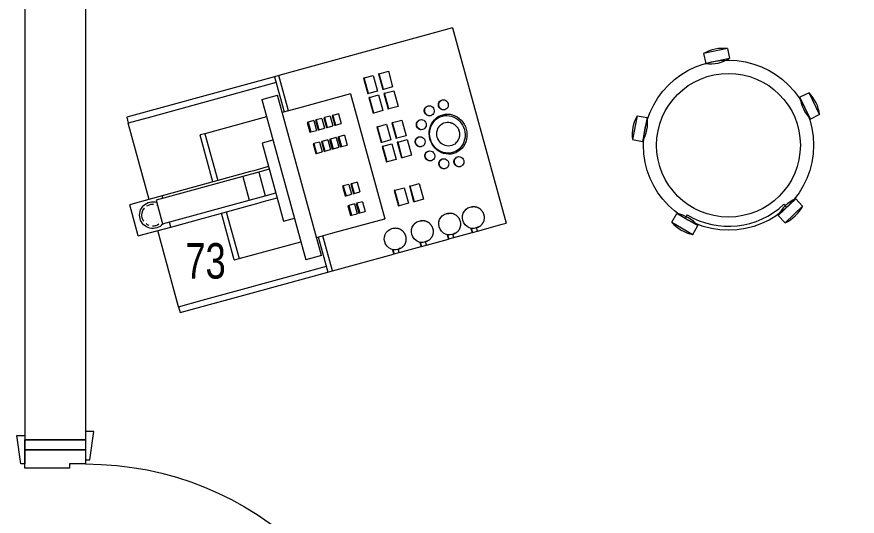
# Model space of a CAD drawing. Header units: metres. Extents: x -18745 to 220762, y -1579758 to -1356048.
# Drawn here: x 109260 to 111335, y -1443837 to -1442603 of the extents above; entities that cross this region are included whole.
import ezdxf

# ---------------------------------------------------------------- set-up
doc = ezdxf.new("R2010")
doc.units = ezdxf.units.M
doc.layers.get('0').update_dxf_attribs({"lineweight": 0})
for name, color, linetype, lineweight in [('A-100 - Copy$0$Medical Equipment and Furniture', 8, 'Continuous', 0), ('A-100 - Copy$0$Walls', 8, 'Continuous', 0), ('A-100 - Copy$0$Wooden Joinery', 8, 'Continuous', 0)]:
    doc.layers.add(name, color=color, linetype=linetype, lineweight=lineweight)
doc.styles.add('A-100 - Copy$0$X3G_ENTITY_257CFD', font='swisscl.ttf', dxfattribs={"height": 200})

# ---------------------------------------------------------------- blocks, each defined once
blk = doc.blocks.new('A-100 - Copy$0$HF10037B-P')
for p, q in [((0.2459, 0.134), (0.1859, 0.134)), ((0.1859, 0.134), (0.1859, 0.109)), ((0.2459, 0.134), (0.2459, 0.109)), ((0.2459, 0.109), (0.1859, 0.109)), ((0, 0), (-0.0142, -0.0583)), ((0, 0), (0.0243, -0.0059)), ((0.0243, -0.0059), (0.01, -0.0642)), ((0.4071, -0.0094), (0.431, -0.0018)), ((0.4071, -0.0094), (0.4255, -0.0665)), ((0.431, -0.0018), (0.4493, -0.0589)), ((0.4069, -0.0417), (0.4165, -0.0387)), ((-0.0142, -0.0583), (0.01, -0.0642)), ((0.4255, -0.0665), (0.4493, -0.0589)), ((0.0524, -0.2725), (0.0674, -0.2525)), ((0.0674, -0.2525), (0.1154, -0.2885)), ((0.3125, -0.2897), (0.362, -0.2558)), ((0.3267, -0.268), (0.3323, -0.2763)), ((0.3761, -0.2764), (0.362, -0.2558)), ((0.0524, -0.2725), (0.1004, -0.3085)), ((0.1004, -0.3085), (0.1154, -0.2885)), ((0.3266, -0.3103), (0.3125, -0.2897)), ((0.3266, -0.3103), (0.3761, -0.2764))]:
    blk.add_line(p, q)
for radius in [0.21, 0.1775]:
    blk.add_circle((0.2161, -0.1014), radius)
for centre, radius, start, end in [((0.2159, 0.0465), 0.0925, 71.0754, 108.9246), ((0.2159, 0.1965), 0.0925, 251.0754, 288.9246), ((0.0779, -0.0499), 0.0925, 147.3419, 185.1912), ((-0.0678, -0.0143), 0.0925, 327.3419, 5.1912), ((0.4996, -0.0113), 0.0925, 178.8412, 216.6904), ((0.3568, -0.057), 0.0925, 358.8412, 36.6904), ((0.2161, -0.1014), 0.2, 303.6037, 17.3657), ((0.0389, -0.3404), 0.0925, 34.1875, 72.0368), ((0.3867, -0.3449), 0.0925, 105.5121, 143.3614), ((0.1289, -0.2205), 0.0925, 214.1875, 252.0368), ((0.3019, -0.2212), 0.0925, 285.5121, 323.3614)]:
    blk.add_arc(centre, radius, start, end)
blk = doc.blocks.new('A-100 - Copy$0$ME15657-P')
for p, q in [((0.04, 0.8841), (-0.04, 0.8841)), ((-0.04, 0.8691), (-0.04, 0.8841)), ((0.04, 0.8841), (0.04, 0.8691)), ((-0.04, 0.8009), (-0.04, 0.8691)), ((0.04, 0.8691), (0.04, 0.8009)), ((-0.25, 0.6341), (-0.25, 0.8341)), ((-0.25, 0.8341), (-0.235, 0.8341)), ((-0.04, 0.8341), (-0.235, 0.8341)), ((-0.235, 0.7741), (-0.235, 0.8341)), ((0.235, 0.8341), (0.04, 0.8341)), ((0.235, 0.8341), (0.235, 0.7741)), ((0.235, 0.8341), (0.25, 0.8341)), ((0.25, 0.8341), (0.25, 0.6341)), ((-0.0335, 0.5963), (-0.0335, 0.8182)), ((-0.0335, 0.8182), (0.0275, 0.8182)), ((0.0275, 0.8182), (0.0275, 0.5963)), ((-0.04, 0.5746), (-0.04, 0.8009)), ((-0.0335, 0.8009), (-0.04, 0.8009)), ((0.04, 0.8009), (0.0275, 0.8009)), ((0.04, 0.8009), (0.04, 0.5746)), ((-0.235, 0.5052), (-0.235, 0.7741)), ((0.235, 0.7741), (0.235, 0.5052)), ((-0.04, 0.671), (-0.16, 0.671)), ((-0.16, 0.6707), (-0.16, 0.671)), ((-0.16, 0.6587), (-0.16, 0.6707)), ((0.16, 0.671), (0.04, 0.671)), ((0.16, 0.671), (0.16, 0.6707)), ((0.16, 0.6707), (0.16, 0.6587)), ((-0.16, 0.5007), (-0.16, 0.6587)), ((-0.16, 0.6587), (-0.04, 0.6587)), ((0.04, 0.6587), (0.16, 0.6587)), ((0.16, 0.6587), (0.16, 0.5007)), ((-0.25, 0.4559), (-0.25, 0.6341)), ((0.25, 0.6341), (0.25, 0.4559)), ((-0.0335, 0.5553), (-0.0335, 0.5963)), ((-0.0335, 0.5963), (0.0275, 0.5963)), ((0.0275, 0.5963), (0.0275, 0.5553)), ((-0.04, 0.5665), (-0.04, 0.5746)), ((-0.04, 0.5283), (-0.04, 0.5665)), ((0.04, 0.5746), (0.04, 0.5665)), ((0.04, 0.5665), (0.04, 0.5283)), ((-0.0335, 0.5283), (-0.0335, 0.5553)), ((-0.0335, 0.5553), (0.0275, 0.5553)), ((0.0275, 0.5553), (0.0275, 0.5283)), ((-0.1, 0.5007), (-0.1, 0.5283)), ((-0.1, 0.5283), (0.1, 0.5283)), ((0.1, 0.5283), (0.1, 0.5007)), ((-0.235, 0.4556), (-0.235, 0.5052)), ((-0.2039, 0.5007), (0.2061, 0.5007)), ((-0.2039, 0.5007), (-0.2039, 0.4607)), ((0.2061, 0.4607), (0.2061, 0.5007)), ((0.235, 0.5052), (0.235, 0.4556)), ((0.2061, 0.4607), (-0.2039, 0.4607)), ((-0.16, 0.4191), (-0.16, 0.4606)), ((0.16, 0.4606), (0.16, 0.4191)), ((-0.25, 0.4445), (-0.25, 0.4559)), ((-0.25, 0.4559), (-0.16, 0.4559)), ((-0.25, 0.0096), (-0.25, 0.4445)), ((-0.16, 0.4445), (-0.25, 0.4445)), ((0.16, 0.4559), (0.25, 0.4559)), ((0.25, 0.4445), (0.16, 0.4445)), ((0.25, 0.4559), (0.25, 0.4445)), ((0.25, 0.4445), (0.25, 0.2877)), ((-0.16, 0.2855), (-0.16, 0.4191)), ((0.16, 0.4191), (0.16, 0.2855)), ((-0.12, 0.4055), (-0.12, 0.4076)), ((-0.12, 0.4076), (-0.095, 0.4076)), ((-0.12, 0.391), (-0.12, 0.4055)), ((-0.12, 0.4055), (-0.095, 0.4055)), ((-0.095, 0.4076), (-0.095, 0.4055)), ((-0.095, 0.4055), (-0.095, 0.391)), ((-0.065, 0.4055), (-0.065, 0.4076)), ((-0.065, 0.4076), (-0.04, 0.4076)), ((-0.065, 0.391), (-0.065, 0.4055)), ((-0.065, 0.4055), (-0.04, 0.4055)), ((-0.04, 0.4076), (-0.04, 0.4055)), ((-0.04, 0.4055), (-0.04, 0.391)), ((-0.12, 0.391), (-0.095, 0.391)), ((-0.12, 0.3843), (-0.12, 0.3864)), ((-0.12, 0.3864), (-0.095, 0.3864)), ((-0.12, 0.3698), (-0.12, 0.3843)), ((-0.12, 0.3843), (-0.095, 0.3843)), ((-0.095, 0.3864), (-0.095, 0.3843)), ((-0.095, 0.3843), (-0.095, 0.3698)), ((-0.065, 0.391), (-0.04, 0.391)), ((-0.065, 0.3843), (-0.065, 0.3864)), ((-0.065, 0.3864), (-0.04, 0.3864)), ((-0.065, 0.3698), (-0.065, 0.3843)), ((-0.065, 0.3843), (-0.04, 0.3843)), ((-0.04, 0.3864), (-0.04, 0.3843)), ((-0.04, 0.3843), (-0.04, 0.3698)), ((-0.12, 0.3698), (-0.095, 0.3698)), ((-0.12, 0.3631), (-0.12, 0.3652)), ((-0.12, 0.3652), (-0.095, 0.3652)), ((-0.12, 0.3486), (-0.12, 0.3631)), ((-0.12, 0.3631), (-0.095, 0.3631)), ((-0.095, 0.3652), (-0.095, 0.3631)), ((-0.095, 0.3631), (-0.095, 0.3486)), ((-0.065, 0.3698), (-0.04, 0.3698)), ((-0.065, 0.3631), (-0.065, 0.3652)), ((-0.065, 0.3652), (-0.04, 0.3652)), ((-0.065, 0.3486), (-0.065, 0.3631)), ((-0.065, 0.3631), (-0.04, 0.3631)), ((-0.04, 0.3652), (-0.04, 0.3631)), ((-0.04, 0.3631), (-0.04, 0.3486)), ((0.055, 0.3631), (0.055, 0.3652)), ((0.055, 0.3652), (0.08, 0.3652)), ((0.055, 0.3486), (0.055, 0.3631)), ((0.055, 0.3631), (0.08, 0.3631)), ((0.08, 0.3652), (0.08, 0.3631)), ((0.08, 0.3631), (0.08, 0.3486)), ((0.105, 0.3631), (0.105, 0.3652)), ((0.105, 0.3652), (0.13, 0.3652)), ((0.105, 0.3486), (0.105, 0.3631)), ((0.105, 0.3631), (0.13, 0.3631)), ((0.13, 0.3652), (0.13, 0.3631)), ((0.13, 0.3631), (0.13, 0.3486)), ((-0.12, 0.3486), (-0.095, 0.3486)), ((-0.12, 0.3418), (-0.12, 0.344)), ((-0.12, 0.344), (-0.095, 0.344)), ((-0.12, 0.3274), (-0.12, 0.3418)), ((-0.12, 0.3418), (-0.095, 0.3418)), ((-0.095, 0.344), (-0.095, 0.3418)), ((-0.095, 0.3418), (-0.095, 0.3274)), ((-0.065, 0.3486), (-0.04, 0.3486)), ((-0.065, 0.3418), (-0.065, 0.344)), ((-0.065, 0.344), (-0.04, 0.344)), ((-0.065, 0.3274), (-0.065, 0.3418)), ((-0.065, 0.3418), (-0.04, 0.3418)), ((-0.04, 0.344), (-0.04, 0.3418)), ((-0.04, 0.3418), (-0.04, 0.3274)), ((0.055, 0.3486), (0.08, 0.3486)), ((0.055, 0.3418), (0.055, 0.344)), ((0.055, 0.344), (0.08, 0.344)), ((0.055, 0.3274), (0.055, 0.3418)), ((0.055, 0.3418), (0.08, 0.3418)), ((0.08, 0.344), (0.08, 0.3418)), ((0.08, 0.3418), (0.08, 0.3274)), ((0.105, 0.3486), (0.13, 0.3486)), ((0.105, 0.3418), (0.105, 0.344)), ((0.105, 0.344), (0.13, 0.344)), ((0.105, 0.3274), (0.105, 0.3418)), ((0.105, 0.3418), (0.13, 0.3418)), ((0.13, 0.344), (0.13, 0.3418)), ((0.13, 0.3418), (0.13, 0.3274)), ((-0.12, 0.3274), (-0.095, 0.3274)), ((-0.065, 0.3274), (-0.04, 0.3274)), ((0.055, 0.3274), (0.08, 0.3274)), ((0.105, 0.3274), (0.13, 0.3274)), ((-0.16, 0.2855), (0.16, 0.2855)), ((0.1882, 0.276), (0.1882, 0.2729)), ((0.2372, 0.2879), (0.2394, 0.2877)), ((0.2381, 0.2867), (0.2394, 0.2868)), ((0.2394, 0.2877), (0.25, 0.2877)), ((0.2394, 0.2868), (0.25, 0.2868)), ((0.25, 0.2737), (0.2406, 0.2737)), ((0.2418, 0.2729), (0.2418, 0.276)), ((0.25, 0.2876), (0.25, 0.2867)), ((0.25, 0.2868), (0.25, 0.2737)), ((0.25, 0.2737), (0.25, 0.2177)), ((-0.1888, 0.2448), (-0.1488, 0.2448)), ((-0.1888, 0.243), (-0.1888, 0.2448)), ((-0.1488, 0.243), (-0.1888, 0.243)), ((-0.1888, 0.243), (-0.1888, 0.2196)), ((-0.1488, 0.243), (-0.1488, 0.2448)), ((-0.1488, 0.2196), (-0.1488, 0.243)), ((-0.1388, 0.2448), (-0.0988, 0.2448)), ((-0.1388, 0.243), (-0.1388, 0.2448)), ((-0.0988, 0.243), (-0.1388, 0.243)), ((-0.1388, 0.243), (-0.1388, 0.2196)), ((-0.0988, 0.243), (-0.0988, 0.2448)), ((-0.0988, 0.2196), (-0.0988, 0.243)), ((-0.0638, 0.2448), (-0.0238, 0.2448)), ((-0.0638, 0.243), (-0.0638, 0.2448)), ((-0.0238, 0.243), (-0.0638, 0.243)), ((-0.0638, 0.243), (-0.0638, 0.2196)), ((-0.0238, 0.243), (-0.0238, 0.2448)), ((-0.0238, 0.2196), (-0.0238, 0.243)), ((-0.0138, 0.2448), (0.0262, 0.2448)), ((-0.0138, 0.243), (-0.0138, 0.2448)), ((0.0262, 0.243), (-0.0138, 0.243)), ((-0.0138, 0.243), (-0.0138, 0.2196)), ((0.0262, 0.243), (0.0262, 0.2448)), ((0.0262, 0.2196), (0.0262, 0.243)), ((0.0988, 0.2448), (0.1388, 0.2448)), ((0.0988, 0.243), (0.0988, 0.2448)), ((0.1388, 0.243), (0.0988, 0.243)), ((0.0988, 0.243), (0.0988, 0.2196)), ((0.1388, 0.243), (0.1388, 0.2448)), ((0.1388, 0.2196), (0.1388, 0.243)), ((-0.1888, 0.2196), (-0.1488, 0.2196)), ((-0.1388, 0.2196), (-0.0988, 0.2196)), ((-0.0638, 0.2196), (-0.0238, 0.2196)), ((-0.0138, 0.2196), (0.0262, 0.2196)), ((0.0988, 0.2196), (0.1388, 0.2196)), ((0.2375, 0.2178), (0.2394, 0.2177)), ((0.2385, 0.2167), (0.2394, 0.2168)), ((0.2394, 0.2177), (0.25, 0.2177)), ((0.2394, 0.2168), (0.25, 0.2168)), ((0.25, 0.2168), (0.25, 0.2037)), ((-0.1888, 0.206), (-0.1488, 0.206)), ((-0.1888, 0.2042), (-0.1888, 0.206)), ((-0.1488, 0.2042), (-0.1888, 0.2042)), ((-0.1888, 0.2042), (-0.1888, 0.1809)), ((-0.1488, 0.2042), (-0.1488, 0.206)), ((-0.1488, 0.1809), (-0.1488, 0.2042)), ((-0.1388, 0.206), (-0.0988, 0.206)), ((-0.1388, 0.2042), (-0.1388, 0.206)), ((-0.0988, 0.2042), (-0.1388, 0.2042)), ((-0.1388, 0.2042), (-0.1388, 0.1809)), ((-0.0988, 0.2042), (-0.0988, 0.206)), ((-0.0988, 0.1809), (-0.0988, 0.2042)), ((-0.0638, 0.206), (-0.0238, 0.206)), ((-0.0638, 0.2042), (-0.0638, 0.206)), ((-0.0238, 0.2042), (-0.0638, 0.2042)), ((-0.0638, 0.2042), (-0.0638, 0.1809)), ((-0.0238, 0.2042), (-0.0238, 0.206)), ((-0.0238, 0.1809), (-0.0238, 0.2042)), ((-0.0138, 0.206), (0.0262, 0.206)), ((-0.0138, 0.2042), (-0.0138, 0.206)), ((0.0262, 0.2042), (-0.0138, 0.2042)), ((-0.0138, 0.2042), (-0.0138, 0.1809)), ((0.0262, 0.2042), (0.0262, 0.206)), ((0.0262, 0.1809), (0.0262, 0.2042)), ((0.0988, 0.206), (0.1388, 0.206)), ((0.0988, 0.2042), (0.0988, 0.206)), ((0.1388, 0.2042), (0.0988, 0.2042)), ((0.0988, 0.2042), (0.0988, 0.1809)), ((0.1388, 0.2042), (0.1388, 0.206)), ((0.1388, 0.1809), (0.1388, 0.2042)), ((0.1882, 0.2064), (0.1882, 0.2033)), ((0.25, 0.2037), (0.2406, 0.2037)), ((0.2418, 0.2033), (0.2418, 0.2064)), ((0.25, 0.2037), (0.25, 0.1476)), ((-0.1888, 0.1809), (-0.1488, 0.1809)), ((-0.1388, 0.1809), (-0.0988, 0.1809)), ((-0.0638, 0.1809), (-0.0238, 0.1809)), ((-0.0138, 0.1809), (0.0262, 0.1809)), ((0.0988, 0.1809), (0.1388, 0.1809)), ((-0.0125, 0.1519), (-0.0125, 0.1509)), ((0.0125, 0.1509), (0.0125, 0.1519)), ((0.2376, 0.1478), (0.2394, 0.1476)), ((0.2385, 0.1467), (0.2394, 0.1467)), ((0.2394, 0.1476), (0.25, 0.1476)), ((0.2394, 0.1467), (0.25, 0.1467)), ((0.25, 0.1475), (0.25, 0.1466)), ((0.25, 0.1467), (0.25, 0.1336)), ((-0.0525, 0.1379), (-0.0525, 0.1369)), ((-0.0275, 0.1369), (-0.0275, 0.1379)), ((0.0275, 0.1379), (0.0275, 0.1369)), ((0.0525, 0.1369), (0.0525, 0.1379)), ((0.1882, 0.1365), (0.1882, 0.1333)), ((0.25, 0.1336), (0.2406, 0.1336)), ((0.2418, 0.1333), (0.2418, 0.1365)), ((0.25, 0.1336), (0.25, 0.087)), ((-0.0803, 0.1099), (-0.0803, 0.1089)), ((-0.0553, 0.1089), (-0.0553, 0.1099)), ((0.0553, 0.1099), (0.0553, 0.1089)), ((0.0803, 0.1089), (0.0803, 0.1099)), ((0.2376, 0.0872), (0.2394, 0.087)), ((0.2385, 0.0861), (0.2394, 0.0861)), ((0.2394, 0.087), (0.25, 0.087)), ((0.2394, 0.0861), (0.25, 0.0861)), ((0.25, 0.0869), (0.25, 0.086)), ((0.25, 0.0861), (0.25, 0.073)), ((-0.0853, 0.0726), (-0.0853, 0.0715)), ((-0.0603, 0.0715), (-0.0603, 0.0726)), ((0.0603, 0.0726), (0.0603, 0.0715)), ((0.0853, 0.0715), (0.0853, 0.0726)), ((0.1882, 0.0758), (0.1882, 0.0727)), ((0.25, 0.073), (0.2406, 0.073)), ((0.2418, 0.0727), (0.2418, 0.0758)), ((0.25, 0.073), (0.25, 0.0096)), ((-0.25, 0), (-0.25, 0.0096)), ((-0.25, 0), (0.25, 0)), ((0.25, 0.0096), (0.25, 0))]:
    blk.add_line(p, q)
at = {"flags": 128}
for points in [[(0.1882, 0.2729), (0.1883, 0.2718), (0.1883, 0.2708), (0.1884, 0.2698), (0.1886, 0.2688), (0.1888, 0.2678), (0.189, 0.2668), (0.1893, 0.2658), (0.1896, 0.2648), (0.19, 0.2638), (0.1904, 0.2629), (0.1909, 0.262), (0.1913, 0.261), (0.1919, 0.2602), (0.1924, 0.2593), (0.193, 0.2584), (0.1936, 0.2576), (0.1943, 0.2568), (0.195, 0.256), (0.1957, 0.2553), (0.1965, 0.2546), (0.1973, 0.2539), (0.1981, 0.2532), (0.1989, 0.2526), (0.1998, 0.252), (0.2007, 0.2515), (0.2016, 0.251), (0.2025, 0.2505), (0.2035, 0.25), (0.2044, 0.2496), (0.2054, 0.2492), (0.2064, 0.2489), (0.2074, 0.2486), (0.2084, 0.2483), (0.2095, 0.2481), (0.2105, 0.2479), (0.2116, 0.2478), (0.2126, 0.2477), (0.2137, 0.2476), (0.2147, 0.2476), (0.215, 0.2476)], [(0.215, 0.2476), (0.2161, 0.2476), (0.2171, 0.2476), (0.2182, 0.2477), (0.2192, 0.2479), (0.2203, 0.248), (0.2213, 0.2483), (0.2223, 0.2485), (0.2233, 0.2488), (0.2243, 0.2491), (0.2253, 0.2495), (0.2263, 0.2499), (0.2272, 0.2503), (0.2282, 0.2508), (0.2291, 0.2513), (0.23, 0.2519), (0.2308, 0.2525), (0.2317, 0.2531), (0.2325, 0.2537), (0.2333, 0.2544), (0.2341, 0.2551), (0.2348, 0.2558), (0.2355, 0.2566), (0.2362, 0.2574), (0.2368, 0.2582), (0.2374, 0.2591), (0.238, 0.2599), (0.2385, 0.2608), (0.239, 0.2617), (0.2395, 0.2626), (0.2399, 0.2636), (0.2403, 0.2645), (0.2406, 0.2655), (0.2409, 0.2665), (0.2411, 0.2675), (0.2414, 0.2685), (0.2415, 0.2695), (0.2416, 0.2705), (0.2417, 0.2716), (0.2418, 0.2726), (0.2418, 0.2729)], [(0.1882, 0.2033), (0.1883, 0.2023), (0.1883, 0.2012), (0.1884, 0.2002), (0.1886, 0.1992), (0.1888, 0.1982), (0.189, 0.1972), (0.1893, 0.1962), (0.1896, 0.1952), (0.19, 0.1943), (0.1904, 0.1933), (0.1909, 0.1924), (0.1913, 0.1915), (0.1919, 0.1906), (0.1924, 0.1897), (0.193, 0.1889), (0.1936, 0.188), (0.1943, 0.1872), (0.195, 0.1865), (0.1957, 0.1857), (0.1965, 0.185), (0.1973, 0.1843), (0.1981, 0.1837), (0.1989, 0.183), (0.1998, 0.1825), (0.2007, 0.1819), (0.2016, 0.1814), (0.2025, 0.1809), (0.2035, 0.1804), (0.2044, 0.18), (0.2054, 0.1797), (0.2064, 0.1793), (0.2074, 0.179), (0.2084, 0.1787), (0.2095, 0.1785), (0.2105, 0.1783), (0.2116, 0.1782), (0.2126, 0.1781), (0.2137, 0.178), (0.2147, 0.178), (0.215, 0.178)], [(0.215, 0.178), (0.2161, 0.178), (0.2171, 0.178), (0.2182, 0.1781), (0.2192, 0.1783), (0.2203, 0.1785), (0.2213, 0.1787), (0.2223, 0.1789), (0.2233, 0.1792), (0.2243, 0.1796), (0.2253, 0.1799), (0.2263, 0.1803), (0.2272, 0.1808), (0.2282, 0.1812), (0.2291, 0.1818), (0.23, 0.1823), (0.2308, 0.1829), (0.2317, 0.1835), (0.2325, 0.1841), (0.2333, 0.1848), (0.2341, 0.1855), (0.2348, 0.1863), (0.2355, 0.187), (0.2362, 0.1878), (0.2368, 0.1886), (0.2374, 0.1895), (0.238, 0.1903), (0.2385, 0.1912), (0.239, 0.1921), (0.2395, 0.1931), (0.2399, 0.194), (0.2403, 0.195), (0.2406, 0.1959), (0.2409, 0.1969), (0.2411, 0.1979), (0.2414, 0.1989), (0.2415, 0.1999), (0.2416, 0.201), (0.2417, 0.202), (0.2418, 0.203), (0.2418, 0.2033)], [(0.1882, 0.1333), (0.1883, 0.1323), (0.1883, 0.1313), (0.1884, 0.1303), (0.1886, 0.1292), (0.1888, 0.1282), (0.189, 0.1272), (0.1893, 0.1262), (0.1896, 0.1253), (0.19, 0.1243), (0.1904, 0.1234), (0.1909, 0.1224), (0.1913, 0.1215), (0.1919, 0.1206), (0.1924, 0.1198), (0.193, 0.1189), (0.1936, 0.1181), (0.1943, 0.1173), (0.195, 0.1165), (0.1957, 0.1158), (0.1965, 0.1151), (0.1973, 0.1144), (0.1981, 0.1137), (0.1989, 0.1131), (0.1998, 0.1125), (0.2007, 0.112), (0.2016, 0.1114), (0.2025, 0.1109), (0.2035, 0.1105), (0.2044, 0.1101), (0.2054, 0.1097), (0.2064, 0.1094), (0.2074, 0.1091), (0.2084, 0.1088), (0.2095, 0.1086), (0.2105, 0.1084), (0.2116, 0.1082), (0.2126, 0.1081), (0.2137, 0.1081), (0.2147, 0.108), (0.215, 0.108)], [(0.215, 0.108), (0.2161, 0.108), (0.2171, 0.1081), (0.2182, 0.1082), (0.2192, 0.1083), (0.2203, 0.1085), (0.2213, 0.1087), (0.2223, 0.109), (0.2233, 0.1093), (0.2243, 0.1096), (0.2253, 0.11), (0.2263, 0.1104), (0.2272, 0.1108), (0.2282, 0.1113), (0.2291, 0.1118), (0.23, 0.1124), (0.2308, 0.1129), (0.2317, 0.1135), (0.2325, 0.1142), (0.2333, 0.1149), (0.2341, 0.1156), (0.2348, 0.1163), (0.2355, 0.1171), (0.2362, 0.1179), (0.2368, 0.1187), (0.2374, 0.1195), (0.238, 0.1204), (0.2385, 0.1213), (0.239, 0.1222), (0.2395, 0.1231), (0.2399, 0.1241), (0.2403, 0.125), (0.2406, 0.126), (0.2409, 0.127), (0.2411, 0.128), (0.2414, 0.129), (0.2415, 0.13), (0.2416, 0.131), (0.2417, 0.132), (0.2418, 0.1331), (0.2418, 0.1333)], [(-0.0266, 0.0675), (-0.026, 0.0664), (-0.0253, 0.0654), (-0.0246, 0.0644), (-0.0239, 0.0634), (-0.0231, 0.0624), (-0.0224, 0.0615), (-0.0215, 0.0606), (-0.0207, 0.0598), (-0.0198, 0.0589), (-0.0189, 0.0582), (-0.018, 0.0575), (-0.017, 0.0568), (-0.016, 0.0561), (-0.015, 0.0555), (-0.014, 0.055), (-0.013, 0.0544), (-0.0119, 0.054), (-0.0109, 0.0535), (-0.0098, 0.0531), (-0.0087, 0.0528), (-0.0076, 0.0525), (-0.0065, 0.0522), (-0.0054, 0.052), (-0.0043, 0.0518), (-0.0032, 0.0517), (-0.0021, 0.0516), (-0.001, 0.0515), (0, 0.0515)], [(0, 0.0515), (0.0011, 0.0515), (0.0022, 0.0516), (0.0034, 0.0517), (0.0045, 0.0518), (0.0056, 0.052), (0.0067, 0.0522), (0.0078, 0.0525), (0.0089, 0.0528), (0.0099, 0.0532), (0.011, 0.0536), (0.0121, 0.054), (0.0131, 0.0545), (0.0141, 0.055), (0.0152, 0.0556), (0.0161, 0.0562), (0.0171, 0.0569), (0.0181, 0.0575), (0.019, 0.0583), (0.0199, 0.059), (0.0208, 0.0599), (0.0216, 0.0607), (0.0225, 0.0616), (0.0232, 0.0625), (0.024, 0.0635), (0.0247, 0.0645), (0.0254, 0.0655), (0.026, 0.0666), (0.0266, 0.0675)], [(0.1882, 0.0727), (0.1883, 0.0717), (0.1883, 0.0706), (0.1884, 0.0696), (0.1886, 0.0686), (0.1888, 0.0676), (0.189, 0.0666), (0.1893, 0.0656), (0.1896, 0.0646), (0.19, 0.0637), (0.1904, 0.0627), (0.1909, 0.0618), (0.1913, 0.0609), (0.1919, 0.06), (0.1924, 0.0591), (0.193, 0.0583), (0.1936, 0.0574), (0.1943, 0.0566), (0.195, 0.0559), (0.1957, 0.0551), (0.1965, 0.0544), (0.1973, 0.0537), (0.1981, 0.0531), (0.1989, 0.0525), (0.1998, 0.0519), (0.2007, 0.0513), (0.2016, 0.0508), (0.2025, 0.0503), (0.2035, 0.0499), (0.2044, 0.0494), (0.2054, 0.0491), (0.2064, 0.0487), (0.2074, 0.0484), (0.2084, 0.0482), (0.2095, 0.0479), (0.2105, 0.0477), (0.2116, 0.0476), (0.2126, 0.0475), (0.2137, 0.0474), (0.2147, 0.0474), (0.215, 0.0474)], [(0.215, 0.0474), (0.2161, 0.0474), (0.2171, 0.0475), (0.2182, 0.0476), (0.2192, 0.0477), (0.2203, 0.0479), (0.2213, 0.0481), (0.2223, 0.0483), (0.2233, 0.0486), (0.2243, 0.049), (0.2253, 0.0493), (0.2263, 0.0497), (0.2272, 0.0502), (0.2282, 0.0507), (0.2291, 0.0512), (0.23, 0.0517), (0.2308, 0.0523), (0.2317, 0.0529), (0.2325, 0.0536), (0.2333, 0.0542), (0.2341, 0.0549), (0.2348, 0.0557), (0.2355, 0.0564), (0.2362, 0.0572), (0.2368, 0.058), (0.2374, 0.0589), (0.238, 0.0597), (0.2385, 0.0606), (0.239, 0.0615), (0.2395, 0.0625), (0.2399, 0.0634), (0.2403, 0.0644), (0.2406, 0.0653), (0.2409, 0.0663), (0.2411, 0.0673), (0.2414, 0.0683), (0.2415, 0.0693), (0.2416, 0.0704), (0.2417, 0.0714), (0.2418, 0.0724), (0.2418, 0.0727)]]:
    blk.add_lwpolyline(points, dxfattribs=at)
for radius, start, end in [(0.033, 90, 212.0544), (0.0272, 90, 144), (0.0272, 126, 144), (0.033, 327.3076, 90), (0.0272, 72, 90), (0.0272, 36, 54), (0.0272, 162, 198), (0.0272, 180, 198), (0.0272, 0, 18), (0.0272, 342, 18), (0.0272, 216, 221.6097), (0.0272, 318.3903, 324), (0.0272, 318.3903, 324)]:
    blk.add_arc((0, 0.8355), radius, start, end)
for centre, major_axis, start_param, end_param in [((0.215, 0.276), (0.0268, 0), 1.570796, 3.401412), ((0.215, 0.276), (0.0268, 0), 5.969026, 7.853982), ((0.215, 0.2064), (0.0268, 0), 1.570796, 3.401412), ((0.215, 0.2064), (0.0268, 0), 5.969026, 7.853982), ((-0.04, 0.1379), (0.0125, 0), 1.570796, 3.141593), ((-0.04, 0.1369), (0.0125, 0), 1.570796, 4.712389), ((-0.04, 0.1379), (0.0125, 0), 0, 1.570796), ((-0.04, 0.1369), (0.0125, 0), 4.712389, 7.853982), ((0, 0.1519), (0.0125, 0), 1.570796, 3.141593), ((0, 0.1509), (0.0125, 0), 1.570796, 4.712389), ((0, 0.1519), (0.0125, 0), 0, 1.570796), ((0, 0.1509), (0.0125, 0), 4.712389, 7.853982), ((0.04, 0.1379), (0.0125, 0), 1.570796, 3.141593), ((0.04, 0.1369), (0.0125, 0), 1.570796, 4.712389), ((0.04, 0.1379), (0.0125, 0), 0, 1.570796), ((0.04, 0.1369), (0.0125, 0), 4.712389, 7.853982), ((0.215, 0.1365), (0.0268, 0), 1.570796, 3.401412), ((0.215, 0.1365), (0.0268, 0), 5.969026, 7.853982), ((0, 0.0797), (-0.0497, 0), 4.712389, 7.853982), ((0, 0.0815), (-0.0467, 0), 4.712389, 7.853982), ((0, 0.0797), (0.0497, 0), 4.712389, 7.853982), ((0, 0.0815), (0.0467, 0), 4.712389, 7.853982), ((-0.0678, 0.1099), (0.0125, 0), 1.570796, 3.141593), ((-0.0678, 0.1089), (0.0125, 0), 1.570796, 4.712389), ((-0.0678, 0.1099), (0.0125, 0), 0, 1.570796), ((-0.0678, 0.1089), (0.0125, 0), 4.712389, 7.853982), ((0, 0.0797), (0.0296, 0), 1.570796, 3.926991), ((0, 0.0797), (0.0296, 0), 5.497787, 7.853982), ((0.0678, 0.1099), (0.0125, 0), 1.570796, 3.141593), ((0.0678, 0.1089), (0.0125, 0), 1.570796, 4.712389), ((0.0678, 0.1099), (0.0125, 0), 0, 1.570796), ((0.0678, 0.1089), (-0.0125, 0), 1.570796, 4.712389), ((-0.0728, 0.0726), (0.0125, 0), 1.570796, 3.141593), ((-0.0728, 0.0715), (0.0125, 0), 1.570796, 4.712389), ((-0.0728, 0.0726), (0.0125, 0), 0, 1.570796), ((-0.0728, 0.0715), (0.0125, 0), 4.712389, 7.853982), ((0.0728, 0.0726), (0.0125, 0), 1.570796, 3.141593), ((0.0728, 0.0715), (0.0125, 0), 1.570796, 4.712389), ((0.0728, 0.0726), (0.0125, 0), 0, 1.570796), ((0.0728, 0.0715), (0.0125, 0), 4.712389, 7.853982), ((0.215, 0.0758), (0.0268, 0), 1.570796, 3.401412), ((0.215, 0.0758), (0.0268, 0), 5.969026, 7.853982), ((0, 0.0797), (0.0296, 0), 4.624442, 4.652361), ((0, 0.0797), (0.0296, 0), 4.672724, 4.712389), ((0, 0.0797), (0.0296, 0), 4.712389, 4.752054), ((0, 0.0797), (0.0296, 0), 4.772417, 4.800336)]:
    blk.add_ellipse(centre, major_axis=major_axis, ratio=0.93358, start_param=start_param, end_param=end_param)
blk = doc.blocks.new('A-100 - Copy$0$A$C72370EFE')
at = {"layer": 'A-100 - Copy$0$Wooden Joinery'}
for p, q in [((-0.01, -0.04), (-0.02, -0.04)), ((-0.01, -0.03), (-0.01, -0.07)), ((0, -0.03), (-0.01, -0.03)), ((0.04, -0.03), (0.05, -0.03)), ((0.05, -0.03), (0.05, -0.07)), ((0.05, -0.04), (0.06, -0.04)), ((-0.01, -0.06), (-0.02, -0.06)), ((0.05, -0.06), (0.06, -0.06)), ((-0.05, -0.07), (-0.05, -0.16)), ((-0.03, -0.07), (-0.03, -0.16)), ((0, -0.07), (-0.01, -0.07)), ((0.04, -0.07), (0.05, -0.07)), ((0.07, -0.07), (0.07, -0.16)), ((0.09, -0.07), (0.09, -0.16)), ((-0.01, -0.17), (-0.02, -0.17)), ((-0.01, -0.17), (-0.01, -0.19)), ((0.05, -0.17), (0.06, -0.17)), ((0.05, -0.17), (0.05, -0.19)), ((-0.01, -0.19), (-0.02, -0.19)), ((0.05, -0.19), (0.06, -0.19))]:
    blk.add_line(p, q, dxfattribs=at)
for centre, radius, start, end in [((-0.02, -0.07), 0.03, 90, 180), ((0.06, -0.07), 0.03, 0, 90), ((-0.02, -0.07), 0.01, 90, 180), ((0.06, -0.07), 0.01, 0, 90), ((-0.02, -0.16), 0.03, 180, 270), ((-0.02, -0.16), 0.01, 180, 270), ((0.06, -0.16), 0.01, 270, 0), ((0.06, -0.16), 0.03, 270, 0)]:
    blk.add_arc(centre, radius, start, end, dxfattribs=at)
blk = doc.blocks.new('A-100 - Copy$0$DR1')
at = {"layer": 'A-100 - Copy$0$Wooden Joinery', "elevation": 0}
for points in [[(1743552.9, 41731.9), (1743562.9, 41731.9), (1743572.9, 41801.9), (1743552.9, 41801.9)], [(1743402.9, 41721.9), (1743392.9, 41721.9), (1743382.9, 41791.9), (1743402.9, 41791.9)], [(1743552.9, 41681.9), (1744331.9, 41681.9), (1744331.9, 41721.9), (1743552.9, 41721.9)], [(1743402.9, 40941.9), (1743392.9, 40941.9), (1743382.9, 40871.9), (1743402.9, 40871.9)], [(1743552.9, 40931.9), (1743562.9, 40931.9), (1743572.9, 40861.9), (1743552.9, 40861.9)]]:
    blk.add_lwpolyline(points, close=True, dxfattribs=at)
for points in [[(1743552.9, 41756.9), (1743402.9, 41756.9), (1743402.9, 41781.9), (1743552.9, 41781.9), (1743552.9, 41756.9)], [(1743552.9, 41756.9), (1743552.9, 41721.9), (1743512.9, 41721.9), (1743512.9, 41711.9), (1743402.9, 41711.9), (1743402.9, 41756.9), (1743552.9, 41756.9)], [(1743552.9, 40906.9), (1743552.9, 40941.9), (1743512.9, 40941.9), (1743512.9, 40951.9), (1743402.9, 40951.9), (1743402.9, 40906.9), (1743552.9, 40906.9)], [(1743552.9, 40906.9), (1743402.9, 40906.9), (1743402.9, 40881.9), (1743552.9, 40881.9), (1743552.9, 40906.9)]]:
    blk.add_lwpolyline(points, dxfattribs=at)
at = {"layer": 'A-100 - Copy$0$Wooden Joinery'}
blk.add_arc((1743552.9, 41721.9, 0), 780, 270, 357.0603, dxfattribs=at)
at = {"layer": 'A-100 - Copy$0$Wooden Joinery', "xscale": -999.9999999998856, "yscale": 999.9999999998856, "zscale": 999.9999999998854, "rotation": 270}
blk.add_blockref('A-100 - Copy$0$A$C72370EFE', (1744331.9, 41681.9, 0), dxfattribs=at)
blk = doc.blocks.new('A-100 - Copy')
at = {"layer": 'A-100 - Copy$0$Walls'}
blk.add_line((109430.3, -1443647.7, 2.4), (109280.3, -1443647.7, 2.4), dxfattribs=at)
at = {"layer": 'A-100 - Copy$0$Walls', "elevation": 2.4}
for points in [[(109280.3, -1441397.7), (109280.3, -1443647.7)], [(109430.3, -1441597.7), (109430.3, -1443647.7)]]:
    blk.add_lwpolyline(points, dxfattribs=at)
at = {"layer": 'A-100 - Copy$0$Medical Equipment and Furniture', "extrusion": (1.16581e-09, -2.75759e-10, -1), "xscale": -999.9999999999997, "yscale": 999.9999999999997, "zscale": 999.9999999999997, "rotation": 64.21868746407375}
blk.add_blockref('A-100 - Copy$0$HF10037B-P', (-111015, -1442681.9, -2.4), dxfattribs=at)
at = {"layer": 'A-100 - Copy$0$Medical Equipment and Furniture', "xscale": -999.9999999999998, "yscale": 999.9999999999998, "zscale": 999.9999999999999, "rotation": 105.3413789688264}
blk.add_blockref('A-100 - Copy$0$ME15657-P', (110402.2, -1442872.1, 2.4), dxfattribs=at)
at = {"layer": 'A-100 - Copy$0$Wooden Joinery', "xscale": -1, "rotation": 180}
blk.add_blockref('A-100 - Copy$0$DR1', (-1634122.6, -1402765.8, 2.4), dxfattribs=at)
at = {"layer": 'A-100 - Copy$0$Medical Equipment and Furniture', "insert": (109726.4, -1443251.1, 0), "char_height": 87.47, "attachment_point": 8, "style": 'A-100 - Copy$0$X3G_ENTITY_257CFD'}
blk.add_mtext('73', dxfattribs=at)

msp = doc.modelspace()

# ---------------------------------------------------------------- block references
msp.add_blockref('A-100 - Copy', (0, 0))

doc.saveas('drawing.dxf')
